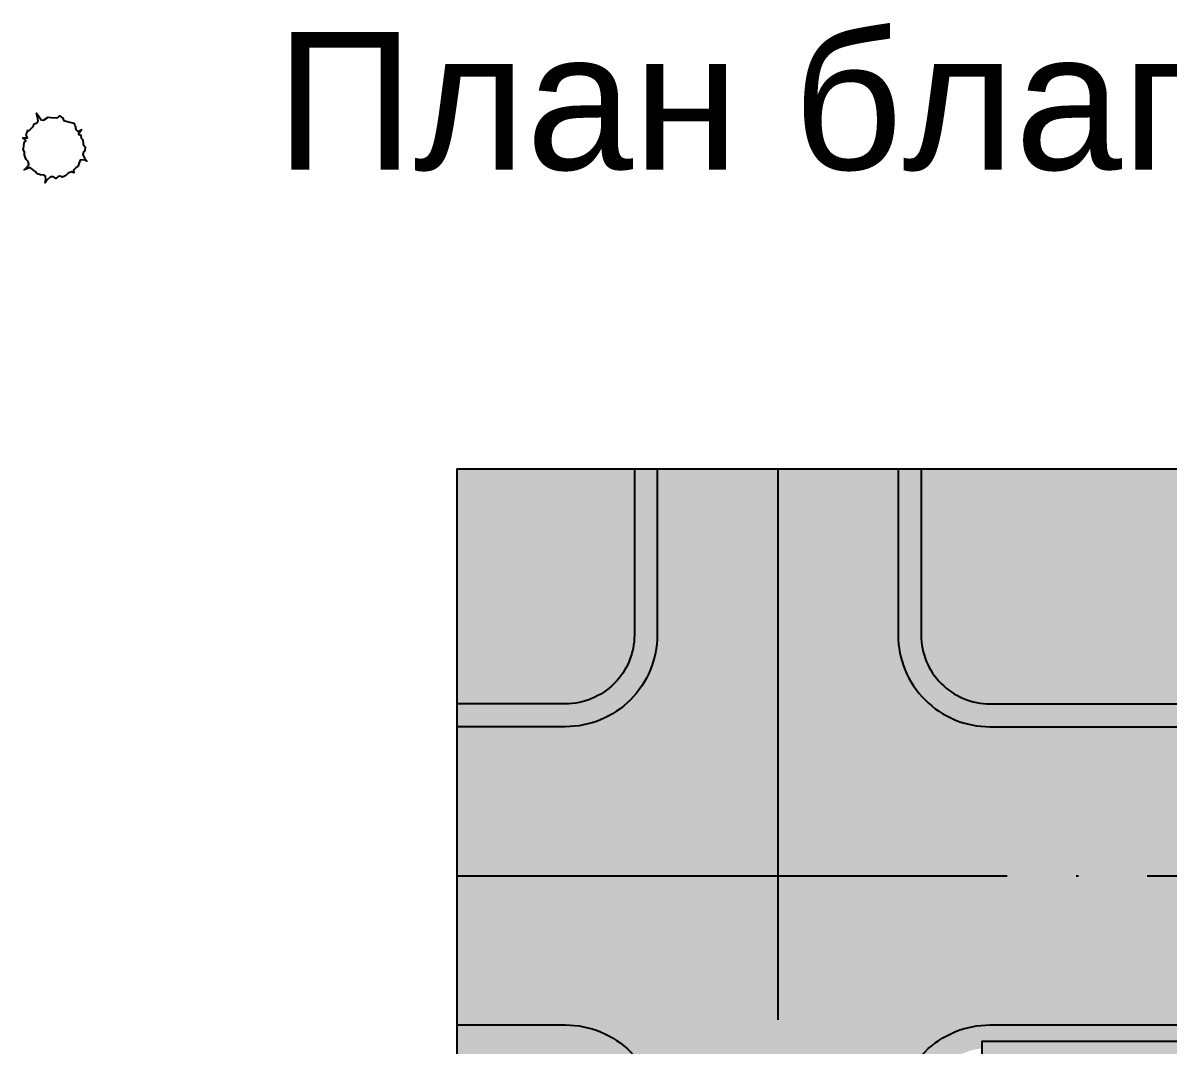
# Model space of a CAD drawing. Header units: millimetres. Extents: x 3866 to 35600, y -8896 to 9491.
# Drawn here: x 33021.11 to 33071.03, y -6648.5 to -6603.94 of the extents above; entities that cross this region are included whole.
import ezdxf

# ---------------------------------------------------------------- set-up
doc = ezdxf.new("R2010")
doc.units = ezdxf.units.MM
doc.linetypes.add('ACAD_ISO04W100', pattern=[30, 24, -3, 0, -3])
doc.layers.add('ВДМ', color=7, linetype='Continuous')
doc.layers.add('КУЩІ', color=108, linetype='Continuous')
doc.styles.get("Standard").update_dxf_attribs({"font": 'arial.ttf'})

msp = doc.modelspace()

# ---------------------------------------------------------------- hatches: boundary and pattern name
at = {"layer": 'ВДМ', "transparency": 33554569}
h = msp.add_hatch(color=251, dxfattribs=at)
h.dxf.hatch_style = 1
h.paths.add_polyline_path([(33168.196, -6634.622), (33063.262, -6634.622, -0.414214), (33059.262, -6630.622), (33059.262, -6623.396), (33054.012, -6623.396), (33054.012, -6641.122), (33168.196, -6641.122)])
h.paths.add_polyline_path([(33054.012, -6623.396), (33048.762, -6623.396), (33048.762, -6630.622, -0.414214), (33044.762, -6634.622), (33040.02, -6634.622), (33040.02, -6641.122), (33054.012, -6641.122)])
at = {"layer": 'ВДМ', "true_color": 0x139b48, "transparency": 33554585}
h = msp.add_hatch(color=114, dxfattribs=at)
h.dxf.hatch_style = 1
h.paths.add_polyline_path([(33168.196, -6623.396), (33060.262, -6623.396), (33060.262, -6630.622, 0.414214), (33063.262, -6633.622), (33168.196, -6633.622)])
h.paths.add_polyline_path([(33047.762, -6623.396), (33040.02, -6623.396), (33040.02, -6633.622), (33044.762, -6633.622, 0.414214), (33047.762, -6630.622)])
h.paths.add_polyline_path([(33047.762, -6651.622, 0.414214), (33044.762, -6648.622), (33040.02, -6648.622), (33040.02, -6737.258), (33047.762, -6737.258)])
at = {"layer": 'ВДМ', "transparency": 33554585}
h = msp.add_hatch(color=9, dxfattribs=at)
h.dxf.hatch_style = 1
h.paths.add_polyline_path([(33048.762, -6623.396), (33047.762, -6623.396), (33047.762, -6630.622, -0.414214), (33044.762, -6633.622), (33040.02, -6633.622), (33040.02, -6634.622), (33044.762, -6634.622, 0.414214), (33048.762, -6630.622)])
h = msp.add_hatch(color=9, dxfattribs=at)
h.dxf.hatch_style = 1
h.paths.add_polyline_path([(33060.262, -6623.396), (33059.262, -6623.396), (33059.262, -6630.622, 0.414214), (33063.262, -6634.622), (33168.196, -6634.622), (33168.196, -6633.622), (33063.262, -6633.622, -0.414214), (33060.262, -6630.622)])
at = {"layer": 'ВДМ', "transparency": 33554569}
h = msp.add_hatch(color=251, dxfattribs=at)
h.dxf.hatch_style = 1
h.paths.add_polyline_path([(33054.012, -6641.122), (33040.02, -6641.122), (33040.02, -6647.622), (33044.762, -6647.622, -0.414214), (33048.762, -6651.622), (33048.762, -6737.258), (33054.012, -6737.258)])
h = msp.add_hatch(color=251, dxfattribs=at)
h.dxf.hatch_style = 1
h.paths.add_polyline_path([(33168.196, -6641.122), (33054.012, -6641.122), (33054.012, -6737.258), (33059.262, -6737.258), (33059.262, -6715.89), (33059.262, -6705.076), (33059.262, -6696.076), (33059.262, -6694.891), (33059.262, -6651.622, -0.414214), (33063.262, -6647.622), (33073.762, -6647.622), (33082.762, -6647.622), (33136.097, -6647.622), (33165.977, -6647.622), (33167.727, -6647.622), (33168.196, -6647.622)])
at = {"layer": 'ВДМ', "transparency": 33554585}
h = msp.add_hatch(color=9, dxfattribs=at)
h.dxf.hatch_style = 1
h.paths.add_polyline_path([(33044.762, -6647.622), (33040.02, -6647.622), (33040.02, -6648.622), (33044.762, -6648.622, -0.414214), (33047.762, -6651.622), (33047.762, -6737.258), (33048.762, -6737.258), (33048.762, -6651.622, 0.414214)])
h = msp.add_hatch(color=9, dxfattribs=at)
h.dxf.hatch_style = 1
edge = h.paths.add_edge_path()
edge.add_line((33062.914, -6648.643), (33062.914, -6648.351))
edge.add_line((33062.914, -6648.351), (33074.089, -6648.348))
edge.add_line((33074.089, -6648.348), (33074.089, -6648.932))
edge.add_arc((33072.762, -6651.622), 3, 0, 63.7421, ccw=False)
edge.add_line((33075.762, -6651.622), (33075.762, -6663.997))
edge.add_line((33075.762, -6663.997), (33076.762, -6663.997))
edge.add_line((33076.762, -6663.997), (33076.762, -6650.622))
edge.add_arc((33073.762, -6650.622), 3, 0, 90)
edge.add_line((33073.762, -6647.622), (33063.262, -6647.622))
edge.add_arc((33063.262, -6651.622), 4, 90, 180)
edge.add_line((33059.262, -6651.622), (33059.262, -6675.86))
edge.add_line((33059.262, -6675.86), (33060.262, -6675.86))
edge.add_line((33060.262, -6675.86), (33060.262, -6651.622))
edge.add_arc((33063.262, -6651.622), 3, 96.6611, 180, ccw=False)
at = {"layer": 'ВДМ', "transparency": 33554646}
h = msp.add_hatch(color=16, dxfattribs=at)
h.dxf.hatch_style = 1
h.paths.add_polyline_path([(33074.089, -6648.348), (33062.914, -6648.351), (33062.914, -6648.643, -0.029073), (33063.262, -6648.622), (33072.762, -6648.622, -0.115076), (33074.089, -6648.932)])
h.paths.add_polyline_path([(33072.762, -6648.622), (33063.262, -6648.622, 0.029073), (33062.914, -6648.643), (33062.914, -6648.935), (33074.089, -6648.932, 0.115076)])

# ---------------------------------------------------------------- linework, layer by layer
msp.add_lwpolyline([(33040.02, -6737.258), (33168.196, -6737.258), (33168.196, -6623.396), (33040.02, -6623.396), (33040.02, -6737.258)])
at = {"layer": 'ВДМ'}
for points in [[(33047.762, -6623.396), (33047.762, -6630.622, -0.414214), (33044.762, -6633.622), (33040.02, -6633.622)], [(33048.762, -6623.396), (33048.762, -6630.622, -0.414214), (33044.762, -6634.622), (33040.02, -6634.622)], [(33059.262, -6623.396), (33059.262, -6630.622, 0.414214), (33063.262, -6634.622), (33168.196, -6634.622)], [(33060.262, -6623.396), (33060.262, -6630.622, 0.414214), (33063.262, -6633.622), (33168.196, -6633.622)], [(33040.02, -6647.622), (33044.762, -6647.622, -0.414214), (33048.762, -6651.622), (33048.762, -6737.258)], [(33059.262, -6694.891), (33059.262, -6651.622, -0.414214), (33063.262, -6647.622), (33073.762, -6647.622, -0.414214), (33076.762, -6650.622), (33076.762, -6663.997)]]:
    msp.add_lwpolyline(points, format="xyb", dxfattribs=at)
at = {"layer": 'ВДМ', "linetype": 'ACAD_ISO04W100'}
for points in [[(33054.012, -6623.396), (33054.012, -6737.258)], [(33040.02, -6641.122), (33168.196, -6641.122)]]:
    msp.add_lwpolyline(points, dxfattribs=at)
at = {"layer": 'ВДМ'}
msp.add_lwpolyline([(33074.089, -6648.348), (33062.914, -6648.351), (33062.914, -6648.935), (33074.089, -6648.932)], dxfattribs=at)
at = {"layer": 'КУЩІ'}
msp.add_lwpolyline([(33023.683, -6608.581), (33023.524, -6608.785), (33023.634, -6608.84), (33023.642, -6608.961), (33023.717, -6609.042), (33023.736, -6609.229), (33023.823, -6609.365), (33023.811, -6609.511), (33023.742, -6609.563), (33023.715, -6609.69), (33023.789, -6609.825), (33023.9, -6609.974), (33023.772, -6609.911), (33023.608, -6609.928), (33023.541, -6610.074), (33023.523, -6610.194), (33023.408, -6610.258), (33023.319, -6610.357), (33023.333, -6610.484), (33023.229, -6610.435), (33023.077, -6610.486), (33022.984, -6610.598), (33022.829, -6610.662), (33022.721, -6610.626), (33022.636, -6610.658), (33022.549, -6610.723), (33022.416, -6610.654), (33022.305, -6610.652), (33022.159, -6610.783), (33022.082, -6610.915), (33022.103, -6610.761), (33022.097, -6610.628), (33022.029, -6610.573), (33021.881, -6610.557), (33021.727, -6610.514), (33021.647, -6610.426), (33021.419, -6610.248), (33021.165, -6610.343), (33021.353, -6610.16), (33021.367, -6610.107), (33021.331, -6609.986), (33021.246, -6609.891), (33021.177, -6609.709), (33021.181, -6609.569), (33021.112, -6609.441), (33021.149, -6609.328), (33021.168, -6609.154), (33021.233, -6609.096), (33021.225, -6609.049), (33021.107, -6608.946), (33021.305, -6608.957), (33021.246, -6608.842), (33021.264, -6608.776), (33021.312, -6608.676), (33021.309, -6608.636), (33021.378, -6608.638), (33021.575, -6608.448), (33021.591, -6608.361), (33021.719, -6608.297), (33021.777, -6608.211), (33021.746, -6608.043), (33021.697, -6607.869), (33021.78, -6607.997), (33021.907, -6608.167), (33022.005, -6608.188), (33022.214, -6608.052), (33022.343, -6608.061), (33022.551, -6608.085), (33022.627, -6608.06), (33022.709, -6607.988), (33022.854, -6608.091), (33022.87, -6608.185), (33022.983, -6608.227), (33023.333, -6608.314), (33023.379, -6608.428), (33023.418, -6608.589), (33023.506, -6608.671)], close=True, dxfattribs=at)

# ---------------------------------------------------------------- texts
at = {"layer": 'ВДМ', "insert": (33032.13, -6604.337), "char_height": 6, "attachment_point": 1}
msp.add_mtext_dynamic_manual_height_columns('План благоустрою житлової групи М 1:1000', width=183.55767, gutter_width=0, heights=[14.539], dxfattribs=at)

doc.saveas('drawing.dxf')
